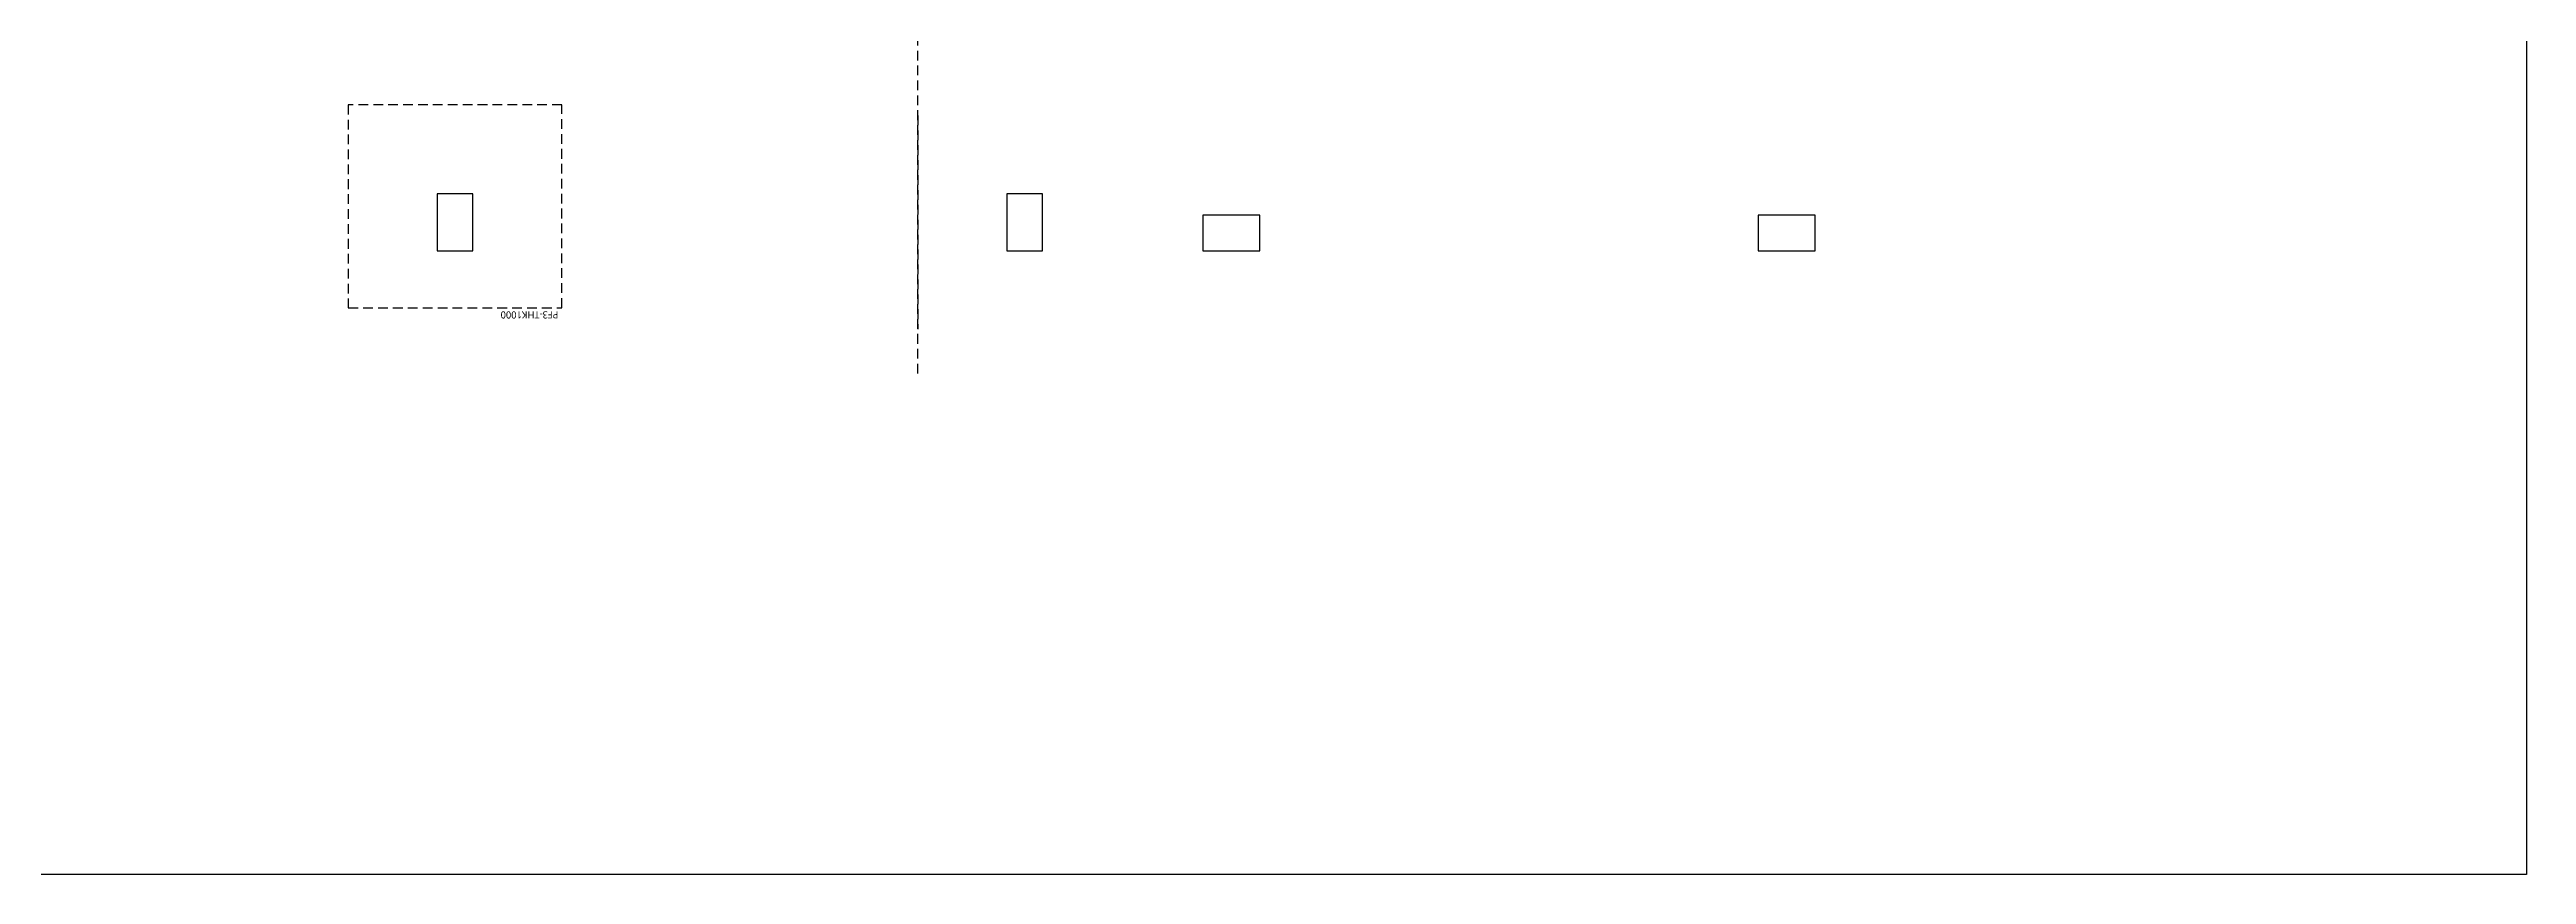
# Model space of a CAD drawing. Header units: millimetres. Extents: x 231380 to 990673, y -319231 to 132826.
# Drawn here: x 536322 to 571115, y -93816 to -82237 of the extents above; entities that cross this region are included whole.
import ezdxf
from ezdxf.enums import TextEntityAlignment as Align

# ---------------------------------------------------------------- set-up
doc = ezdxf.new("R2010")
doc.units = ezdxf.units.MM
doc.header["$LTSCALE"] = 91
doc.linetypes.add('XS-기초$0$HID', pattern=[2.3, 1.5, -0.8])
for name, color, linetype in [('NAME-F', 6, 'Continuous'), ('XS-기초$0$MAT', 3, 'XS-기초$0$HID'), ('XS-기초$0$PILE-P', 4, 'XS-기초$0$HID'), ('XS-기초$0$WALL', 11, 'Continuous'), ('XS-기초$0$기초연단', 3, 'Continuous'), ('XS-기초$0$하부보강', 7, 'XS-기초$0$HID')]:
    doc.layers.add(name, color=color, linetype=linetype)
doc.layers.add('XS-기초$0$DEFPOINT', color=144, linetype='Continuous', plot=False)
doc.styles.add('XS-기초$0$맑은고딕', font='malgun.ttf')

# ---------------------------------------------------------------- blocks, each defined once
blk = doc.blocks.new('XS-기초$0$PF3')
at = {"layer": 'XS-기초$0$MAT', "linetype": 'XS-기초$0$HID'}
blk.add_lwpolyline([(-1500, -1650), (1500, -1650), (1500, 1200), (-1500, 1200)], close=True, dxfattribs=at)
at = {"layer": 'XS-기초$0$DEFPOINT', "color": 1, "style": 'XS-기초$0$맑은고딕'}
blk.add_text('PF3-THK1000', height=100, dxfattribs=at).set_placement((-1450, 1300), align=Align.MIDDLE_LEFT)

msp = doc.modelspace()

# ---------------------------------------------------------------- linework, layer by layer
at = {"layer": 'NAME-F'}
msp.add_lwpolyline([(571115.2, -93815.9), (490777.1, -93815.9), (490777.1, -14209.3), (571115.2, -14209.3)], close=True, dxfattribs=at)
at = {"layer": 'XS-기초$0$WALL', "color": 5}
for p, q in [((542268.7, -84261.9), (541768.7, -84261.9)), ((541768.7, -84261.9), (541768.7, -85061.9)), ((542268.7, -85061.9), (542268.7, -84261.9)), ((550268.7, -84261.9), (549768.7, -84261.9)), ((549768.7, -84261.9), (549768.7, -85061.9)), ((550268.7, -85061.9), (550268.7, -84261.9)), ((552523.7, -84561.9), (552523.7, -85061.9)), ((553323.7, -84561.9), (552523.7, -84561.9)), ((553323.7, -85061.9), (553323.7, -84561.9)), ((560323.7, -84561.9), (560323.7, -85061.9)), ((561123.7, -84561.9), (560323.7, -84561.9)), ((561123.7, -85061.9), (561123.7, -84561.9)), ((541768.7, -85061.9), (542268.7, -85061.9)), ((549768.7, -85061.9), (550268.7, -85061.9)), ((552523.7, -85061.9), (553323.7, -85061.9)), ((560323.7, -85061.9), (561123.7, -85061.9))]:
    msp.add_line(p, q, dxfattribs=at)
at = {"layer": 'XS-기초$0$기초연단', "linetype": 'XS-기초$0$HID'}
msp.add_line((548518.7, -86784.4), (548518.7, -79221.9), dxfattribs=at)
at = {"layer": 'XS-기초$0$하부보강', "linetype": 'XS-기초$0$HID'}
msp.add_line((548518.7, -83161.9), (548518.7, -86161.9), dxfattribs=at)

# ---------------------------------------------------------------- block references
at = {"layer": 'XS-기초$0$PILE-P', "rotation": 180}
msp.add_blockref('XS-기초$0$PF3', (542018.7, -84661.9), dxfattribs=at)

doc.saveas('drawing.dxf')
